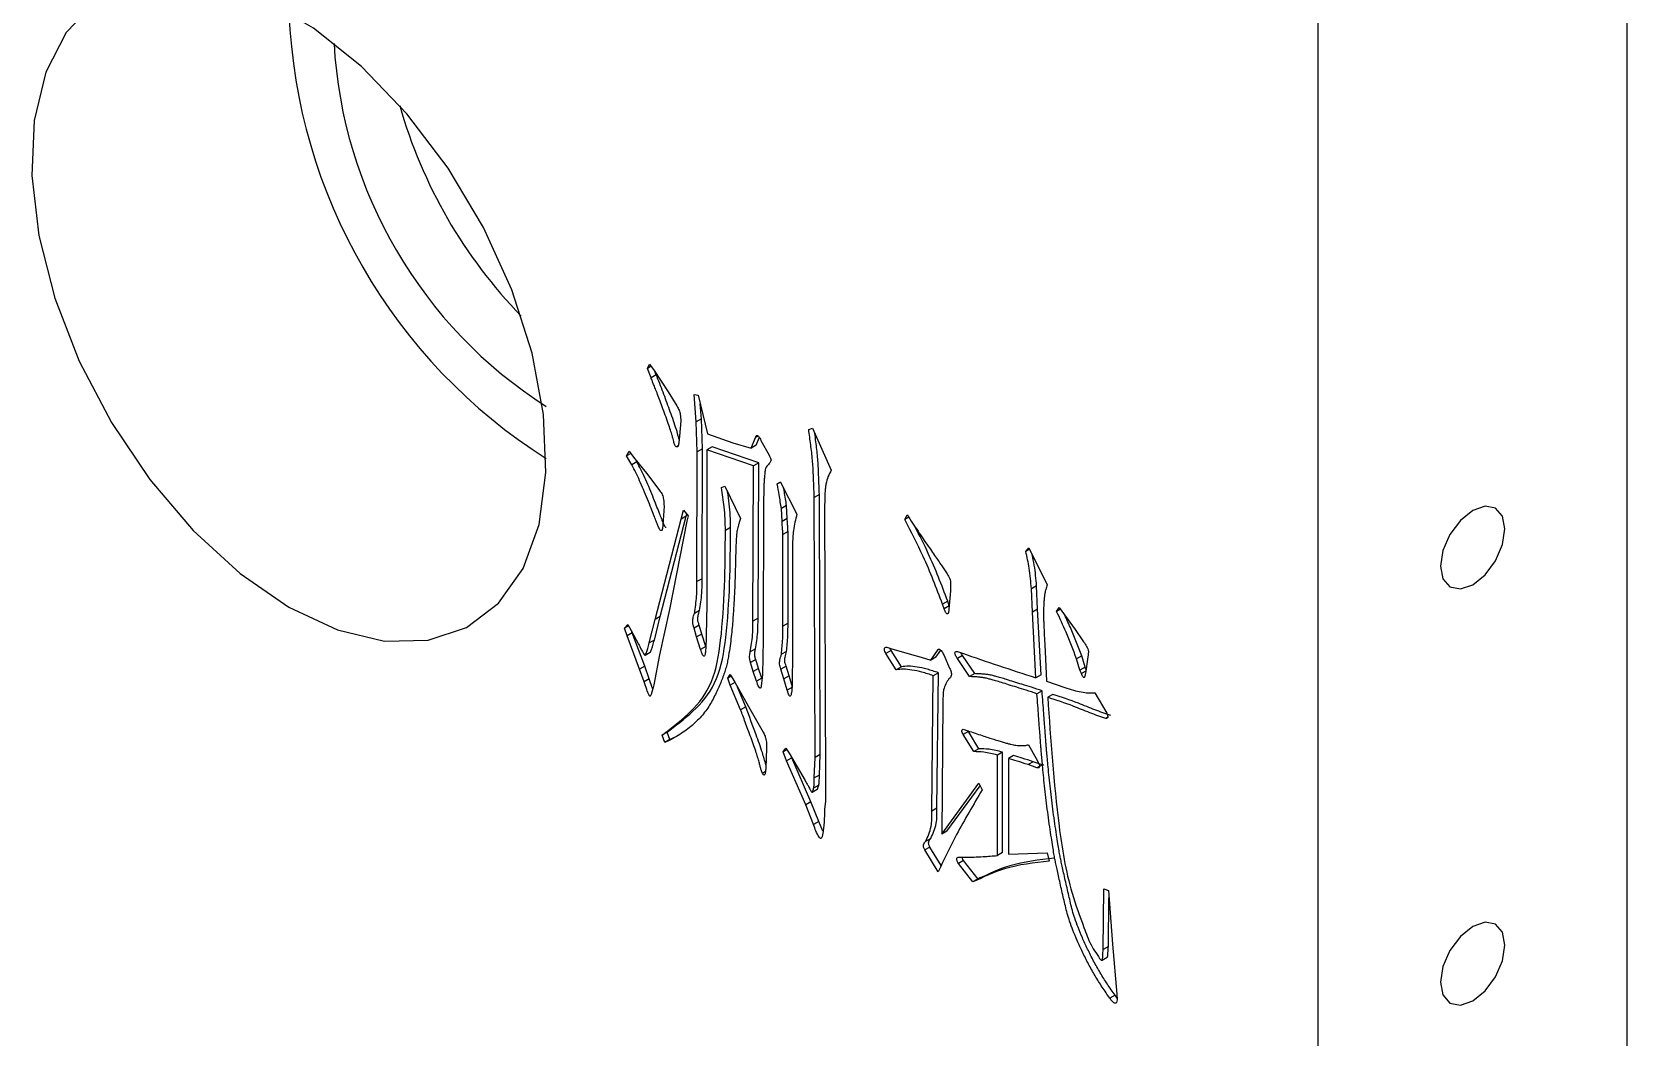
# Model space of a CAD drawing. Extents: x 2 to 292, y 3 to 207.
# Drawn here: x 281.831 to 286.214, y 123.978 to 126.74 of the extents above; entities that cross this region are included whole.
import ezdxf

# ---------------------------------------------------------------- set-up
doc = ezdxf.new("R2010")
doc.units = 0
doc.linetypes.add('SLD-实线', pattern=[0])
doc.layers.get('0').update_dxf_attribs({"linetype": 'CONTINUOUS'})

msp = doc.modelspace()

# ---------------------------------------------------------------- linework, layer by layer
at = {"color": 7, "linetype": 'SLD-实线'}
for p, q in [((286.21380644, 121.15883069), (286.21380644, 168.51819642)), ((285.3652783, 120.66898582), (285.3652783, 168.02835155)), ((283.5217056, 125.81561351), (283.52788433, 125.82735686)), ((283.53192364, 125.82151226), (283.5217056, 125.81561351)), ((283.5319515, 125.78986338), (283.5217056, 125.81561351)), ((283.52788433, 125.82735686), (283.54008795, 125.80969944)), ((283.54008795, 125.80969944), (283.57866074, 125.75106712)), ((283.54609364, 125.79802746), (283.54353322, 125.80446135)), ((283.54609364, 125.79802746), (283.5319515, 125.78986338)), ((283.57866074, 125.75106712), (283.60307009, 125.71226876)), ((283.64992896, 125.74402766), (283.66107891, 125.74228877)), ((283.65595596, 125.66886407), (283.64992896, 125.74402766)), ((283.66107891, 125.74228877), (283.68654193, 125.6358957)), ((283.6700981, 125.67702816), (283.66677272, 125.7184968)), ((283.61331388, 125.6712096), (283.61015076, 125.62953715)), ((283.6700981, 125.67702816), (283.65595596, 125.66886407)), ((283.65896946, 125.58604447), (283.65595596, 125.66886407)), ((283.6731116, 125.59420856), (283.6700981, 125.67702816)), ((283.68654193, 125.6358957), (283.75660474, 125.61076077)), ((283.8064771, 125.59606235), (283.81868072, 125.62538208)), ((283.82587075, 125.62953279), (283.81868072, 125.62538208)), ((283.82061925, 125.60422644), (283.82930571, 125.62509314)), ((283.9651347, 125.64784104), (283.9753806, 125.65132066)), ((283.9753806, 125.65132066), (284.02721279, 125.53562079)), ((283.46475256, 125.57497702), (283.47183324, 125.58846283)), ((283.47671713, 125.58188402), (283.46475256, 125.57497702)), ((283.47183324, 125.58846283), (283.48403686, 125.57202215)), ((283.6060156, 125.60244252), (283.60201431, 125.60013263)), ((283.65806541, 125.22953573), (283.65896946, 125.58604447)), ((283.6731116, 125.59420856), (283.65896946, 125.58604447)), ((283.67220755, 125.23769982), (283.6731116, 125.59420856)), ((283.69962829, 125.60012684), (283.68548615, 125.59196275)), ((283.68548615, 125.59196275), (283.68548615, 125.16568497)), ((283.81355988, 125.54743233), (283.68548615, 125.59196275)), ((283.82770203, 125.55559641), (283.69962829, 125.60012684)), ((283.75660474, 125.61076077), (283.8064771, 125.59606235)), ((283.82061925, 125.60422644), (283.8064771, 125.59606235)), ((283.83389995, 125.61781416), (283.85634947, 125.57666732)), ((283.47906563, 125.55018484), (283.46475256, 125.57497702)), ((283.49320778, 125.55834893), (283.47906563, 125.55018484)), ((283.48403686, 125.57202215), (283.52276138, 125.52269791)), ((283.49320778, 125.55834893), (283.48886033, 125.56587893)), ((283.81160005, 125.12106676), (283.81355988, 125.54743233)), ((283.82770203, 125.55559641), (283.81355988, 125.54743233)), ((283.8257422, 125.12923085), (283.82770203, 125.55559641)), ((283.52276138, 125.52269791), (283.55530507, 125.48042287)), ((283.87864937, 125.49802538), (283.88783949, 125.50333367)), ((283.88784107, 125.50333164), (283.87864937, 125.49802538)), ((283.88783949, 125.50333367), (283.93259101, 125.41521056)), ((283.72511472, 125.48800572), (283.73430484, 125.49209604)), ((283.73430484, 125.49209604), (283.77800059, 125.40353846)), ((283.84113235, 125.45043514), (283.84007657, 125.06930807)), ((283.99449607, 125.46870393), (283.98035393, 125.46053985)), ((283.98246338, 124.746306), (283.98035393, 125.46053985)), ((283.99660552, 124.75447008), (283.99449607, 125.46870393)), ((283.55724359, 125.13390349), (283.62836008, 125.40986085)), ((283.5675108, 125.43683794), (283.5644973, 125.38585865)), ((283.61421793, 125.40169677), (283.62145033, 125.4257086)), ((283.62836008, 125.40986085), (283.61421793, 125.40169677)), ((283.62145033, 125.4257086), (283.63365606, 125.41048467)), ((283.62836008, 125.40986085), (283.62994269, 125.4151161)), ((283.63365606, 125.41048467), (283.63049083, 125.3957825)), ((283.90409108, 125.43859572), (283.88994894, 125.43043163)), ((283.89190877, 125.39519744), (283.88994894, 125.43043163)), ((283.90605091, 125.40336153), (283.90409108, 125.43859572)), ((284.00883045, 125.44288274), (284.0109399, 124.674712)), ((284.22911306, 125.40027612), (284.23529179, 125.41306465)), ((284.23976995, 125.40642822), (284.22911306, 125.40027612)), ((283.54310145, 125.1257394), (283.61421793, 125.40169677)), ((283.56150609, 125.37125536), (283.55937435, 125.37002473)), ((283.63049083, 125.3957825), (283.58272792, 125.15332176)), ((283.75040681, 125.37820541), (283.73626467, 125.37004133)), ((283.90605091, 125.40336153), (283.89190877, 125.39519744)), ((283.90816036, 125.36699822), (283.89401822, 125.35883413)), ((283.90816036, 125.11558067), (283.90816036, 125.36699822)), ((283.89401822, 125.10741658), (283.89401822, 125.35883413)), ((283.92038529, 125.3307372), (283.92038529, 125.0382583)), ((284.56179921, 125.3127884), (284.56993566, 125.32218484)), ((284.57176667, 125.3185425), (284.56179921, 125.3127884)), ((284.56993566, 125.32218484), (284.62071207, 125.22118796)), ((283.67220755, 125.23769982), (283.65806541, 125.22953573)), ((284.33292707, 125.26987925), (284.34513279, 125.25100145)), ((284.35432292, 125.20463355), (284.35025574, 125.15408854)), ((284.59115847, 125.21821356), (284.57701633, 125.21004947)), ((284.58002983, 125.14601999), (284.57701633, 125.21004947)), ((284.59417197, 125.15418408), (284.59115847, 125.21821356)), ((283.58272792, 125.15332176), (283.55530507, 125.02821879)), ((283.66497515, 125.15035541), (283.65083301, 125.14219133)), ((283.68548615, 125.16568497), (283.6833767, 125.08234291)), ((284.34706921, 125.17591013), (284.33292707, 125.16774605)), ((284.33699635, 125.15478327), (284.33292707, 125.16774605)), ((284.35096029, 125.16284449), (284.33699635, 125.15478327)), ((284.35100151, 125.16337929), (284.34706921, 125.17591013)), ((284.59417197, 125.15418408), (284.58002983, 125.14601999)), ((284.58922205, 124.96567921), (284.58002983, 125.14601999)), ((284.6033642, 124.9738433), (284.59417197, 125.15418408)), ((284.64617509, 125.14767975), (284.65325787, 125.15890241)), ((284.65689899, 125.15387053), (284.64617509, 125.14767975)), ((284.65325787, 125.15890241), (284.69695361, 125.09853063)), ((283.45872557, 125.10154633), (283.46776606, 125.11163883)), ((283.46987624, 125.10798348), (283.45872557, 125.10154633)), ((283.46580624, 125.08110332), (283.45872557, 125.10154633)), ((283.46776606, 125.11163883), (283.47695618, 125.09571986)), ((283.52682855, 125.06101336), (283.54310145, 125.1257394)), ((283.54097069, 125.06917744), (283.55724359, 125.13390349)), ((283.55724359, 125.13390349), (283.54310145, 125.1257394)), ((283.6640711, 125.10981596), (283.64992896, 125.10165188)), ((283.65700963, 125.07755499), (283.64992896, 125.10165188)), ((283.67115177, 125.08571908), (283.6640711, 125.10981596)), ((283.8257422, 125.12923085), (283.81160005, 125.12106676)), ((283.90816036, 125.11558067), (283.89401822, 125.10741658)), ((284.69695361, 125.09853063), (284.71834735, 125.06738894)), ((283.47994838, 125.08926741), (283.46580624, 125.08110332)), ((283.50030975, 124.98950059), (283.46580624, 125.08110332)), ((283.47695618, 125.09571986), (283.49729625, 125.05822668)), ((283.47994838, 125.08926741), (283.47905065, 125.09185898)), ((283.5144519, 124.99766468), (283.47994838, 125.08926741)), ((283.54097069, 125.06917744), (283.52682855, 125.06101336)), ((283.67115177, 125.08571908), (283.65700963, 125.07755499)), ((283.66815958, 125.04293125), (283.65700963, 125.07755499)), ((283.68230172, 125.05109534), (283.67115177, 125.08571908)), ((283.84007657, 125.06930807), (283.83796712, 124.97430841)), ((283.51563856, 125.02730981), (283.52978071, 125.0354739)), ((283.55530507, 125.02821879), (283.53903428, 124.94591814)), ((283.68230172, 125.05109534), (283.66815958, 125.04293125)), ((283.81866153, 125.04510474), (283.80451938, 125.03694065)), ((283.81956558, 125.01535308), (283.80542343, 125.00718899)), ((283.82679798, 124.9911686), (283.81956558, 125.01535308)), ((283.90409108, 125.03806782), (283.88994894, 125.02990374)), ((283.92038529, 125.0382583), (283.91933161, 124.94491108)), ((284.19142512, 125.0402691), (284.17728297, 125.03210501)), ((284.20575949, 124.98747886), (284.17728297, 125.03210501)), ((284.17939242, 125.0496786), (284.19355587, 125.04498209)), ((284.21990163, 124.99564294), (284.19142512, 125.0402691)), ((284.19355587, 125.04498209), (284.24749541, 125.02915371)), ((284.24749541, 125.02915371), (284.27386458, 125.02210882)), ((284.27386458, 125.02210882), (284.30038127, 125.01376082)), ((284.30038127, 125.01376082), (284.318614, 125.04081797)), ((284.31452342, 125.0219249), (284.30038127, 125.01376082)), ((284.31452342, 125.0219249), (284.32778703, 125.04160693)), ((284.32359171, 125.04369154), (284.318614, 125.04081797)), ((284.33594057, 125.02855364), (284.35221347, 124.99219044)), ((284.37360931, 125.03725565), (284.38777276, 125.03273314)), ((284.38775146, 125.02662961), (284.37360931, 125.01846552)), ((284.40720878, 124.96862003), (284.37360931, 125.01846552)), ((284.42135093, 124.97678412), (284.38775146, 125.02662961)), ((284.61468507, 125.03797546), (284.61875435, 124.95576433)), ((284.71516293, 125.02552876), (284.70102078, 125.01736468)), ((284.7102109, 124.98630823), (284.70102078, 125.01736468)), ((284.72435305, 124.99447232), (284.71516293, 125.02552876)), ((284.73160675, 125.02319695), (284.72543013, 124.97752236)), ((283.5144519, 124.99766468), (283.50030975, 124.98950059)), ((283.51251548, 124.95426736), (283.50030975, 124.98950059)), ((283.52665763, 124.96243145), (283.5144519, 124.99766468)), ((283.74244129, 124.96472979), (283.74952196, 124.97473571)), ((283.75208512, 124.97029705), (283.74244129, 124.96472979)), ((283.74952196, 124.97473571), (283.76172769, 124.95359599)), ((283.81265583, 124.98300452), (283.80542343, 125.00718899)), ((283.82679798, 124.9911686), (283.81265583, 124.98300452)), ((283.82169422, 124.95655951), (283.81265583, 124.98300452)), ((283.83583637, 124.96472359), (283.82679798, 124.9911686)), ((283.90303741, 124.99761353), (283.88889527, 124.98944945)), ((283.89703172, 124.96248237), (283.88889527, 124.98944945)), ((283.91117386, 124.97064646), (283.89703172, 124.96248237)), ((283.91117386, 124.97064646), (283.90303741, 124.99761353)), ((283.92036398, 124.93941602), (283.91117386, 124.97064646)), ((284.21990163, 124.99564294), (284.20575949, 124.98747886)), ((284.30339477, 124.59861771), (284.30746405, 124.97104658)), ((284.32160619, 124.97921067), (284.30746405, 124.97104658)), ((284.31753692, 124.6067818), (284.32160619, 124.97921067)), ((284.42135093, 124.97678412), (284.40720878, 124.96862003)), ((284.6033642, 124.9738433), (284.58922205, 124.96567921)), ((284.72435305, 124.99447232), (284.7102109, 124.98630823)), ((284.71428018, 124.97682656), (284.7102109, 124.98630823)), ((284.72627201, 124.98374929), (284.71428018, 124.97682656)), ((284.72691558, 124.98850323), (284.72435305, 124.99447232)), ((283.52665763, 124.96243145), (283.51251548, 124.95426736)), ((283.74952196, 124.94550473), (283.74244129, 124.96472979)), ((283.76216802, 124.95280515), (283.74952196, 124.94550473)), ((283.77800059, 124.8773894), (283.74952196, 124.94550473)), ((283.76172769, 124.95359599), (283.79939643, 124.88608988)), ((283.79214273, 124.88555348), (283.7695752, 124.93953206)), ((283.83583637, 124.96472359), (283.82169422, 124.95655951)), ((283.90622184, 124.93125193), (283.89703172, 124.96248237)), ((283.92036398, 124.93941602), (283.90622184, 124.93125193)), ((284.6063777, 124.92982312), (284.59223555, 124.92165904)), ((284.61875435, 124.95576433), (284.66847499, 124.93871759)), ((284.75089315, 124.92402345), (284.78449262, 124.86826216)), ((283.79214273, 124.88555348), (283.77800059, 124.8773894)), ((283.79939643, 124.88608988), (283.84007657, 124.8156286)), ((284.33398285, 124.89936358), (284.33081762, 124.5358097)), ((284.63590999, 124.91990824), (284.62176785, 124.91174415)), ((284.78619604, 124.85619664), (284.78147912, 124.85347361)), ((283.57652999, 124.8161985), (283.56238785, 124.80803442)), ((283.56238785, 124.80803442), (283.56946852, 124.8133425)), ((283.56946852, 124.7874162), (283.56238785, 124.80803442)), ((283.58361066, 124.82150659), (283.56946852, 124.8133425)), ((283.58361066, 124.79558028), (283.56946852, 124.7874162)), ((283.58167424, 124.79342074), (283.56946852, 124.7874162)), ((283.57652999, 124.8161985), (283.58361066, 124.82150659)), ((283.58361066, 124.79558028), (283.57652999, 124.8161985)), ((283.59581639, 124.80158482), (283.58167424, 124.79342074)), ((283.59581639, 124.80158482), (283.58361066, 124.79558028)), ((284.40402436, 124.81766688), (284.38988221, 124.8095028)), ((284.41835873, 124.76244073), (284.38988221, 124.8095028)), ((284.39183993, 124.82368409), (284.40720878, 124.81829172)), ((284.40402436, 124.81766688), (284.40285057, 124.81982041)), ((284.43250087, 124.77060481), (284.40402436, 124.81766688)), ((283.8492688, 124.77152262), (283.84715935, 124.71758552)), ((283.89492227, 124.76169563), (283.90215467, 124.77161518)), ((283.90494363, 124.76748085), (283.89492227, 124.76169563)), ((283.90411239, 124.73759895), (283.89492227, 124.76169563)), ((283.90215467, 124.77161518), (283.91119516, 124.75821728)), ((283.91119516, 124.75821728), (283.95504053, 124.68349162)), ((283.99660552, 124.75447008), (283.98246338, 124.746306)), ((283.99449607, 124.69826985), (283.99660552, 124.75447008)), ((284.43250087, 124.77060481), (284.41835873, 124.76244073)), ((284.49759247, 124.76121525), (284.48345032, 124.75305116)), ((284.48345032, 124.47710169), (284.48345032, 124.75305116)), ((284.49759247, 124.48526578), (284.49759247, 124.76121525)), ((284.52802671, 124.75199764), (284.51388456, 124.74383356)), ((284.56887988, 124.7813338), (284.594345, 124.7349662)), ((283.84601549, 124.70752779), (283.83796712, 124.70288157)), ((283.91825453, 124.74576304), (283.90411239, 124.73759895)), ((283.95699825, 124.61659419), (283.90411239, 124.73759895)), ((283.91825453, 124.74576304), (283.91779513, 124.74696757)), ((283.9711404, 124.62475828), (283.91825453, 124.74576304)), ((283.98035393, 124.69010577), (283.98246338, 124.746306)), ((284.51388456, 124.74383356), (284.51388456, 124.48075842)), ((284.58196835, 124.7349513), (284.56782621, 124.72678722)), ((284.59223555, 124.7184378), (284.56782621, 124.72678722)), ((284.6063777, 124.72660189), (284.58196835, 124.7349513)), ((284.6063777, 124.72660189), (284.59223555, 124.7184378)), ((283.99253624, 124.66999748), (283.9783941, 124.6618334)), ((283.99449607, 124.69826985), (283.98035393, 124.69010577)), ((284.0109399, 124.674712), (284.0109399, 124.6265169)), ((284.33081762, 124.5358097), (284.43252218, 124.67562031)), ((284.34495976, 124.54397379), (284.43588527, 124.66896714)), ((284.43252218, 124.67562031), (284.4417123, 124.65744063)), ((283.9711404, 124.62475828), (283.95699825, 124.61659419)), ((283.9783941, 124.56196333), (283.95699825, 124.61659419)), ((283.99253624, 124.57012741), (283.9711404, 124.62475828)), ((283.97450395, 124.65105028), (283.98864609, 124.65921436)), ((284.0109399, 124.6265169), (284.00883045, 124.60320031)), ((284.31753692, 124.6067818), (284.30339477, 124.59861771)), ((283.99253624, 124.57012741), (283.9783941, 124.56196333)), ((284.00429522, 124.54378365), (283.99253624, 124.57012741)), ((284.34495976, 124.54397379), (284.33081762, 124.5358097)), ((284.29825262, 124.50047093), (284.28411048, 124.49230684)), ((284.32072345, 124.43254398), (284.28411048, 124.49230684)), ((284.30021035, 124.5240479), (284.2860682, 124.51588381)), ((284.32929167, 124.44980511), (284.29825262, 124.50047093)), ((284.49759247, 124.48526578), (284.48345032, 124.47710169)), ((284.51388456, 124.48075842), (284.62071207, 124.48485669)), ((284.62071207, 124.48485669), (284.62583502, 124.46189119)), ((284.39076496, 124.4635929), (284.37662281, 124.45542882)), ((284.41624928, 124.40436593), (284.37662281, 124.45542882)), ((284.37767648, 124.47239515), (284.39394938, 124.47239667)), ((284.43038089, 124.4125434), (284.39076496, 124.4635929)), ((284.43743387, 124.41661599), (284.41975619, 124.40641089)), ((284.77424672, 124.21875289), (284.77635617, 124.38561081)), ((284.77635617, 124.38561081), (284.7885619, 124.38082651)), ((284.78838886, 124.22691697), (284.79008106, 124.3607367)), ((284.7885619, 124.38082651), (284.79971184, 124.23345594)), ((284.78838886, 124.22691697), (284.77424672, 124.21875289)), ((284.79971184, 124.23345594), (284.81191546, 124.09609315)), ((284.77118475, 124.18964938), (284.78532689, 124.19781347)), ((284.80677121, 124.09311982), (284.79262907, 124.08495573)), ((284.81261698, 124.0854987), (284.80677121, 124.09311982)), ((284.81191546, 124.09609315), (284.81297124, 124.0801722))]:
    msp.add_line(p, q, dxfattribs=at)
at = {"color": 7, "linetype": 'SLD-实线', "flags": 128}
for points in [[(282.53685176, 125.15969425), (282.67067222, 125.09719798), (282.79965633, 125.06647156), (282.91914264, 125.06862424), (283.02481112, 125.10358259), (283.11284324, 125.17008086), (283.18005903, 125.26571568), (283.22402662, 125.38703006), (283.24315708, 125.52964116), (283.23676129, 125.68839114), (283.20506897, 125.85754554), (283.1492244, 126.03099032), (283.07124851, 126.20245461), (282.97395673, 126.36574424), (282.8608662, 126.51495592), (282.73606727, 126.64469499), (282.60406756, 126.75027501), (282.46963808, 126.8278795), (282.33763625, 126.87470432), (282.21283733, 126.88905502), (282.09974785, 126.87041428), (282.00245607, 126.81945536), (281.92448018, 126.73802011), (281.86863561, 126.6290521), (281.83694223, 126.49648949), (281.83054645, 126.34512392), (281.84967795, 126.18042466), (281.89364555, 126.00834638), (281.96086029, 125.83510646), (282.04889241, 125.66696847), (282.15456088, 125.51000789), (282.2740472, 125.36989926), (282.4030313, 125.25170379), (282.53685176, 125.15969425)], [(285.78954237, 125.42529535), (285.75571761, 125.39799984), (285.72704237, 125.35932076), (285.70788218, 125.31514623), (285.70115402, 125.27220234), (285.70788218, 125.23702661), (285.72704237, 125.21497517), (285.75571761, 125.20940261), (285.78954237, 125.22116034), (285.82336713, 125.24845584), (285.85204237, 125.28713614), (285.87120256, 125.33130946), (285.87793072, 125.37425335), (285.87120256, 125.40942907), (285.85204237, 125.43148173), (285.82336713, 125.43705307), (285.78954237, 125.42529535)], [(285.78954237, 124.28213833), (285.75571761, 124.25484282), (285.72704237, 124.21616253), (285.70788218, 124.17198921), (285.70115402, 124.12904532), (285.70788218, 124.09386959), (285.72704237, 124.07181815), (285.75571761, 124.06624681), (285.78954237, 124.07800332), (285.82336713, 124.10530004), (285.85204237, 124.14397912), (285.87120256, 124.18815244), (285.87793072, 124.23109633), (285.87120256, 124.26627205), (285.85204237, 124.28832349), (285.82336713, 124.29389605), (285.78954237, 124.28213833)]]:
    msp.add_lwpolyline(points, dxfattribs=at)
at = {"color": 7, "linetype": 'SLD-实线'}
for centre, radius, start, end in [((284.05956141, 126.85527587), 1.52399113, 182.35044757, 237.64417981), ((283.92632849, 126.77903885), 1.267588, 183.1827409, 237.43054808), ((284.15947507, 126.9129567), 1.37069727, 195.89290941, 224.10187302)]:
    msp.add_arc(centre, radius, start, end, dxfattribs=at)
for points, knots in [([(283.60201442, 125.60013232), (283.6013637, 125.60030867), (283.5999594, 125.60068924), (283.5979482, 125.60287895), (283.59661336, 125.60591965), (283.59533825, 125.60976958), (283.59385029, 125.61517691), (283.59217582, 125.6224965), (283.58954729, 125.63279879), (283.58483756, 125.64699265), (283.57870792, 125.66546235), (283.57089816, 125.68695312), (283.56292791, 125.70910806), (283.55539339, 125.72955727), (283.54865764, 125.74704222), (283.5429452, 125.76159918), (283.53815246, 125.77300249), (283.53514901, 125.78142738), (283.53282077, 125.78667645), (283.53214141, 125.78916735), (283.53195164, 125.78986317)], [0, 0, 0, 0, 0.0132842984, 0.0286679546, 0.0401835726, 0.060509159, 0.0886441275, 0.1247361335, 0.1761661698, 0.2503090861, 0.3456231348, 0.4639770066, 0.5850574985, 0.690812298, 0.7826377919, 0.8578122757, 0.9180907887, 0.9610597504, 0.9891221124, 1, 1, 1, 1]), ([(283.609021, 125.61991592), (283.60819591, 125.62319039), (283.60536868, 125.63441058), (283.59725393, 125.66174965), (283.58261561, 125.70188676), (283.56502516, 125.7500026), (283.55240318, 125.78202164), (283.54609364, 125.79802746)], [0, 0, 0, 0, 0.0555743157, 0.1904296872, 0.4603195847, 0.7302221354, 1, 1, 1, 1]), ([(283.60307009, 125.71226876), (283.60516887, 125.70838406), (283.60934595, 125.70065256), (283.61304296, 125.68618978), (283.6132109, 125.67690376), (283.61331388, 125.6712096)], [0, 0, 0, 0, 0.2808930008, 0.5590450631, 1, 1, 1, 1]), ([(283.61015075, 125.6295376), (283.6096246, 125.62538967), (283.60870843, 125.61816691), (283.60781792, 125.60863835), (283.60636183, 125.60333801), (283.60541913, 125.59986913), (283.6035436, 125.59977923), (283.6024676, 125.60002768), (283.60201442, 125.60013232)], [0, 0, 0, 0, 0.3657354394, 0.6368514224, 0.8116393259, 0.89390039, 0.9553145992, 1, 1, 1, 1]), ([(283.81868072, 125.62538208), (283.81922148, 125.62708718), (283.82004586, 125.62968663), (283.8221302, 125.63141655), (283.82380183, 125.63144305), (283.82687629, 125.62937587), (283.83019943, 125.62414947), (283.83279737, 125.61970179), (283.83389995, 125.61781416)], [0, 0, 0, 0, 0.247915416, 0.37794983733, 0.43766423646, 0.49630379413, 0.78622750898, 1, 1, 1, 1]), ([(283.98035393, 125.46053985), (283.97955734, 125.48132807), (283.97824529, 125.5155679), (283.97602789, 125.56351103), (283.97067362, 125.60566207), (283.96698115, 125.63378026), (283.9651347, 125.64784104)], [0, 0, 0, 0, 0.3400031532, 0.5600117816, 0.7799796024, 1, 1, 1, 1]), ([(283.99449607, 125.46870393), (283.99369986, 125.48949211), (283.99238843, 125.52373185), (283.99016763, 125.57167544), (283.98562253, 125.6075325), (283.98276223, 125.62935297), (283.98174454, 125.63711667)], [0, 0, 0, 0, 0.3771651932, 0.6212205675, 0.865230674, 1, 1, 1, 1]), ([(283.55937406, 125.37002492), (283.55865884, 125.37020507), (283.55712813, 125.3705906), (283.55443745, 125.37432502), (283.55208982, 125.38055451), (283.54877695, 125.38866437), (283.54474444, 125.39955522), (283.53902217, 125.41357339), (283.53141181, 125.43301389), (283.52195401, 125.4565928), (283.51172505, 125.48194055), (283.50082296, 125.50644653), (283.49021788, 125.52909237), (283.48268817, 125.54333365), (283.47906554, 125.5501853)], [0, 0, 0, 0, 0.0149352305, 0.0319640133, 0.0630242662, 0.1169981312, 0.1642864769, 0.2405366431, 0.3461288286, 0.4816038012, 0.6257887364, 0.760243144, 0.8846501181, 1, 1, 1, 1]), ([(283.5735162, 125.37818901), (283.57280097, 125.37836915), (283.57127027, 125.37875468), (283.56857958, 125.3824891), (283.56623196, 125.38871859), (283.56291909, 125.39682845), (283.55888657, 125.4077193), (283.5531643, 125.42173747), (283.54555394, 125.44117797), (283.53609615, 125.46475688), (283.52586719, 125.49010464), (283.51496509, 125.51461062), (283.50436001, 125.53725645), (283.4968303, 125.55149773), (283.49320767, 125.55834938)], [0, 0, 0, 0, 0.0149352305, 0.0319640133, 0.0630242662, 0.1169981312, 0.1642864769, 0.2405366431, 0.3461288286, 0.4816038012, 0.6257887364, 0.760243144, 0.8846501181, 1, 1, 1, 1]), ([(283.85228171, 125.54961135), (283.85075417, 125.54777944), (283.84778355, 125.54421688), (283.84573983, 125.53761457), (283.84480429, 125.53109362), (283.84407056, 125.52460826), (283.84332084, 125.51639809), (283.84255869, 125.50651734), (283.84198674, 125.49489487), (283.84153273, 125.48158398), (283.8412441, 125.46661124), (283.84117039, 125.45598099), (283.84113193, 125.45043531)], [0, 0, 0, 0, 0.0898522716, 0.1747370895, 0.2239140046, 0.2890944161, 0.3687352527, 0.4660871501, 0.5778424262, 0.7024402657, 0.844766586, 1, 1, 1, 1]), ([(283.85634987, 125.57666737), (283.85778272, 125.5741793), (283.86021285, 125.56995953), (283.86186746, 125.56404394), (283.8607761, 125.56069122), (283.85898005, 125.55765237), (283.85610842, 125.55377488), (283.85366262, 125.55111381), (283.85228171, 125.54961135)], [0, 0, 0, 0, 0.20634053, 0.3499545357, 0.4340639588, 0.5640859702, 0.7538811108, 1, 1, 1, 1]), ([(283.88994894, 125.43043163), (283.88801865, 125.44299008), (283.88457164, 125.46541629), (283.88045898, 125.48806133), (283.87864937, 125.49802538)], [0, 0, 0, 0, 0.5599894432, 1, 1, 1, 1]), ([(284.02721266, 125.53562147), (284.02393082, 125.52985127), (284.01757177, 125.51867067), (284.01270291, 125.50144696), (284.01087302, 125.48603719), (284.00954279, 125.47330207), (284.0090818, 125.45863207), (284.00891675, 125.44828414), (284.0088306, 125.44288242)], [0, 0, 0, 0, 0.2399772102, 0.464990968, 0.5802448105, 0.7064253995, 0.8467513901, 1, 1, 1, 1]), ([(283.55530507, 125.48042287), (283.55803636, 125.47648739), (283.56347322, 125.46865349), (283.56707267, 125.45289781), (283.56734422, 125.44294405), (283.5675108, 125.43683794)], [0, 0, 0, 0, 0.2806933784, 0.5587423698, 1, 1, 1, 1]), ([(283.73626467, 125.37004133), (283.73563012, 125.39142754), (283.73449686, 125.42962227), (283.72798182, 125.47016424), (283.72511472, 125.48800572)], [0, 0, 0, 0, 0.5599256221, 1, 1, 1, 1]), ([(283.75040681, 125.37820541), (283.74988327, 125.39954323), (283.74910203, 125.43138374), (283.74382226, 125.46518615), (283.7420807, 125.47633598)], [0, 0, 0, 0, 0.6701467221, 1, 1, 1, 1]), ([(283.90409108, 125.43859572), (283.90218869, 125.45114499), (283.89976213, 125.46715206), (283.89685976, 125.48331553), (283.8962328, 125.48680711)], [0, 0, 0, 0, 0.7839832386, 1, 1, 1, 1]), ([(283.93259101, 125.41521056), (283.92889566, 125.40052282), (283.92228779, 125.37425886), (283.92096731, 125.34405152), (283.92038529, 125.3307372)], [0, 0, 0, 0, 0.5592355183, 1, 1, 1, 1]), ([(284.2352916, 125.41306418), (284.24537307, 125.39800332), (284.26454212, 125.36936636), (284.28796543, 125.33479331), (284.30512064, 125.31033553), (284.31576288, 125.29461477), (284.32503833, 125.28159791), (284.33047931, 125.27351533), (284.33292748, 125.26987856)], [0, 0, 0, 0, 0.313338588, 0.5957871052, 0.7224505404, 0.8315105112, 0.9241878401, 1, 1, 1, 1]), ([(283.56449693, 125.38585861), (283.5642884, 125.38323073), (283.56392671, 125.37867287), (283.56297719, 125.37341139), (283.56174007, 125.36990202), (283.56002955, 125.36999087), (283.55937406, 125.37002492)], [0, 0, 0, 0, 0.3997685222, 0.6933715526, 0.8824978901, 1, 1, 1, 1]), ([(283.56946852, 124.8133425), (283.59411758, 124.83227829), (283.64341088, 124.87014614), (283.70457619, 124.94811222), (283.73403933, 125.12131998), (283.73534647, 125.26741629), (283.73626467, 125.37004133)], [0, 0, 0, 0, 0.1866508838, 0.373265168, 0.5597515123, 1, 1, 1, 1]), ([(283.77800009, 125.40353875), (283.77680977, 125.39981268), (283.77478817, 125.39348442), (283.77192648, 125.38523185), (283.76985377, 125.37791229), (283.76809511, 125.36965832), (283.76681703, 125.35834723), (283.76578424, 125.34635052), (283.76532809, 125.33307778), (283.76460258, 125.31918229), (283.7643254, 125.30135107), (283.76359472, 125.28101813), (283.76332109, 125.25947592), (283.76263537, 125.23905518), (283.76209621, 125.22027987), (283.76130508, 125.2028739), (283.76034648, 125.18556761), (283.75928469, 125.1672161), (283.7581212, 125.14717477), (283.7565728, 125.12568492), (283.75487385, 125.10256537), (283.75224287, 125.07827448), (283.74891368, 125.05258638), (283.74562438, 125.03029083), (283.74235837, 125.01166299), (283.738827, 124.99730318), (283.73463313, 124.98232633), (283.72931525, 124.96728078), (283.7232111, 124.95175301), (283.71653382, 124.93555189), (283.7085612, 124.91938495), (283.70016671, 124.90246025), (283.69032907, 124.8860624), (283.67926668, 124.8701531), (283.66644303, 124.85546348), (283.65247746, 124.84119844), (283.63691058, 124.82791157), (283.6198443, 124.81555478), (283.60147485, 124.80378297), (283.58835981, 124.79691927), (283.58167438, 124.7934205)], [0, 0, 0, 0, 0.01770173592, 0.03006409402, 0.03997958588, 0.05156748414, 0.06636215566, 0.08643052619, 0.09999537722, 0.11822973875, 0.14133838825, 0.16889387838, 0.19777536706, 0.2244429098, 0.24866877764, 0.27090714005, 0.29293599629, 0.31719543982, 0.34368573212, 0.37242338609, 0.40318970007, 0.43627755549, 0.4719288814, 0.50994084448, 0.53006567313, 0.55177534361, 0.57462638748, 0.59920903518, 0.62499727303, 0.65242536107, 0.68147290765, 0.71198644719, 0.74367376634, 0.77651244634, 0.81033171121, 0.84547294964, 0.88196398537, 0.91988694635, 0.95916144633, 0.99999844002, 0.99999844002, 0.99999844002, 0.99999844002]), ([(283.58361066, 124.82150659), (283.60825973, 124.84044237), (283.65755303, 124.87831023), (283.71871833, 124.95627631), (283.74818148, 125.12948406), (283.74948862, 125.27558038), (283.75040681, 125.37820541)], [0, 0, 0, 0, 0.1866508838, 0.373265168, 0.5597515123, 1, 1, 1, 1]), ([(283.89401803, 125.35883389), (283.89396617, 125.35990766), (283.89380197, 125.3633074), (283.89356172, 125.37035987), (283.89267168, 125.38152646), (283.89218635, 125.39022185), (283.89190862, 125.39519786)], [0, 0, 0, 0, 0.0890273309, 0.2818759772, 0.5890475616, 1, 1, 1, 1]), ([(283.90816017, 125.36699797), (283.90810831, 125.36807174), (283.90794411, 125.37147149), (283.90770386, 125.37852395), (283.90681382, 125.38969054), (283.90632849, 125.39838593), (283.90605075, 125.40336194)], [0, 0, 0, 0, 0.0890273309, 0.2818759772, 0.5890475616, 1, 1, 1, 1]), ([(284.33292707, 125.16774605), (284.31609214, 125.21171721), (284.28600522, 125.29030125), (284.24650931, 125.36664847), (284.22911306, 125.40027612)], [0, 0, 0, 0, 0.5595431366, 1, 1, 1, 1]), ([(284.34706921, 125.17591013), (284.33036597, 125.21991258), (284.3040489, 125.28924133), (284.26943836, 125.35659862), (284.25679488, 125.38120474)], [0, 0, 0, 0, 0.634692572, 1, 1, 1, 1]), ([(284.57701633, 125.21004947), (284.57538019, 125.22880203), (284.57245857, 125.26228828), (284.56505619, 125.297358), (284.56179921, 125.3127884)], [0, 0, 0, 0, 0.5600078261, 1, 1, 1, 1]), ([(284.59115847, 125.21821356), (284.58961597, 125.23693303), (284.58732072, 125.26478753), (284.58129227, 125.29396136), (284.57931521, 125.30352908)], [0, 0, 0, 0, 0.6720445997, 1, 1, 1, 1]), ([(283.66497515, 125.15035541), (283.66748692, 125.16582661), (283.67198493, 125.19353209), (283.67213936, 125.22417043), (283.67220755, 125.23769982)], [0, 0, 0, 0, 0.5584165104, 1, 1, 1, 1]), ([(284.34513279, 125.25100145), (284.34807798, 125.24654619), (284.35390866, 125.23772595), (284.35546827, 125.2210938), (284.35475965, 125.21090997), (284.35432292, 125.20463355)], [0, 0, 0, 0, 0.2814140885, 0.5571262165, 1, 1, 1, 1]), ([(283.65083301, 125.14219133), (283.65334477, 125.15766252), (283.65784278, 125.185368), (283.65799721, 125.21600634), (283.65806541, 125.22953573)], [0, 0, 0, 0, 0.5584165104, 1, 1, 1, 1]), ([(284.62071226, 125.22118803), (284.61924653, 125.21689464), (284.61671393, 125.20947619), (284.61394879, 125.19852034), (284.61262956, 125.18753796), (284.61132529, 125.17566041), (284.61087412, 125.16178847), (284.60996421, 125.15084778), (284.61000512, 125.14170591), (284.61017648, 125.13418366), (284.61048445, 125.12426219), (284.61090307, 125.11183555), (284.61176736, 125.09685042), (284.61239795, 125.07953677), (284.61354223, 125.05957226), (284.61428953, 125.04545322), (284.61468535, 125.0379747)], [0, 0, 0, 0, 0.0862723766, 0.1490683829, 0.2060839476, 0.2749083196, 0.3517951684, 0.431451186, 0.4582666535, 0.4971138542, 0.5498525525, 0.6137151478, 0.6915250146, 0.7813372095, 0.8841796145, 1, 1, 1, 1]), ([(283.64992833, 125.10165196), (283.64905263, 125.10456185), (283.64728639, 125.11043092), (283.64613613, 125.11788903), (283.64642665, 125.12394327), (283.64719665, 125.12944779), (283.64876408, 125.13560912), (283.65010933, 125.13989073), (283.65083236, 125.142192)], [0, 0, 0, 0, 0.1847459183, 0.372620656, 0.4836814048, 0.6249430032, 0.7984156987, 1, 1, 1, 1]), ([(283.66407046, 125.10981604), (283.66319476, 125.11272593), (283.66142853, 125.118595), (283.66027827, 125.12605311), (283.66056879, 125.13210735), (283.66133879, 125.13761187), (283.66290621, 125.1437732), (283.66425146, 125.14805481), (283.6649745, 125.15035608)], [0, 0, 0, 0, 0.1847459183, 0.372620656, 0.4836814048, 0.6249430032, 0.7984156987, 1, 1, 1, 1]), ([(284.35025574, 125.15408854), (284.3500217, 125.15130811), (284.34966991, 125.14712898), (284.34842132, 125.14289728), (284.34705768, 125.14112627), (284.34549175, 125.14104632), (284.34398803, 125.14181623), (284.34232991, 125.14342853), (284.33953984, 125.14774432), (284.33805953, 125.15184098), (284.33699635, 125.15478327)], [0, 0, 0, 0, 0.27949684861, 0.42009835242, 0.49032232831, 0.56070378871, 0.606939631, 0.65306888985, 0.75082702342, 1, 1, 1, 1]), ([(284.70102078, 125.01736468), (284.69174984, 125.04185122), (284.67519107, 125.08558649), (284.65504275, 125.12870325), (284.64617509, 125.14767975)], [0, 0, 0, 0, 0.5598809827, 1, 1, 1, 1]), ([(283.80451938, 125.03694065), (283.80705185, 125.05181841), (283.81157607, 125.07839733), (283.81159272, 125.1080239), (283.81160005, 125.12106676)], [0, 0, 0, 0, 0.5597579501, 1, 1, 1, 1]), ([(283.81866153, 125.04510474), (283.821194, 125.0599825), (283.82571821, 125.08656142), (283.82573487, 125.11618799), (283.8257422, 125.12923085)], [0, 0, 0, 0, 0.5597579501, 1, 1, 1, 1]), ([(283.88994894, 125.02990374), (283.89139889, 125.04392449), (283.89398921, 125.06897231), (283.89400935, 125.09566526), (283.89401822, 125.10741658)], [0, 0, 0, 0, 0.5597596111, 1, 1, 1, 1]), ([(283.90409108, 125.03806782), (283.90554104, 125.05208858), (283.90813136, 125.07713639), (283.9081515, 125.10382935), (283.90816036, 125.11558067)], [0, 0, 0, 0, 0.5597596111, 1, 1, 1, 1]), ([(284.71516293, 125.02552876), (284.70595214, 125.05002566), (284.69178207, 125.08771219), (284.67452185, 125.12486637), (284.66848108, 125.13786969)], [0, 0, 0, 0, 0.6500172521, 1, 1, 1, 1]), ([(283.49729693, 125.05822683), (283.49951348, 125.05386382), (283.50337706, 125.04625885), (283.508782, 125.03643091), (283.51195533, 125.03078111), (283.51548959, 125.02612367), (283.51743146, 125.03077096), (283.51983605, 125.03612306), (283.52301341, 125.0475182), (283.52543334, 125.05607772), (283.52682877, 125.06101346)], [0, 0, 0, 0, 0.16727127502, 0.29156303313, 0.36989174362, 0.4065365167, 0.45324961995, 0.56673320626, 0.75016229383, 1, 1, 1, 1]), ([(283.52975753, 125.03551161), (283.5298548, 125.03556266), (283.53014572, 125.03571534), (283.53188054, 125.03908993), (283.53422321, 125.04517604), (283.53738928, 125.05650714), (283.53957577, 125.06424251), (283.54097069, 125.06917744)], [0, 0, 0, 0, 0.0109514336, 0.0327544662, 0.3364463431, 0.5766722413, 1, 1, 1, 1]), ([(283.6833767, 125.08234291), (283.68320003, 125.071315), (283.68294565, 125.05543584), (283.6815641, 125.03804634), (283.68033582, 125.03017572), (283.6795712, 125.02633655), (283.67826461, 125.0249844), (283.67729721, 125.02489286), (283.67618642, 125.02531099), (283.6741996, 125.02745853), (283.67247273, 125.03113129), (283.67014744, 125.03665953), (283.66893962, 125.0404702), (283.66815958, 125.04293125)], [0, 0, 0, 0, 0.4193895562, 0.6038822554, 0.6850867297, 0.7488820825, 0.7646158421, 0.7808866767, 0.7964209617, 0.8116118029, 0.8720479446, 0.9173644932, 1, 1, 1, 1]), ([(284.71834735, 125.06738894), (284.72112526, 125.06334311), (284.72663946, 125.05531204), (284.73538404, 125.03851493), (284.73304249, 125.02901927), (284.73160675, 125.02319695)], [0, 0, 0, 0, 0.2819829074, 0.5597433502, 1, 1, 1, 1]), ([(283.80542343, 125.00718899), (283.80440166, 125.01035105), (283.80236221, 125.01666253), (283.80246235, 125.02680906), (283.80373812, 125.03309265), (283.80451938, 125.03694065)], [0, 0, 0, 0, 0.28014487045, 0.55916964055, 1, 1, 1, 1]), ([(283.81956558, 125.01535308), (283.81854381, 125.01851514), (283.81650435, 125.02482662), (283.81660449, 125.03497315), (283.81788026, 125.04125674), (283.81866153, 125.04510474)], [0, 0, 0, 0, 0.28014487045, 0.55916964055, 1, 1, 1, 1]), ([(283.88889527, 124.98944945), (283.8872517, 124.99403209), (283.88398218, 125.00314829), (283.88648424, 125.0161559), (283.8886317, 125.02467697), (283.88994894, 125.02990374)], [0, 0, 0, 0, 0.28098542271, 0.55896086847, 1, 1, 1, 1]), ([(283.90303741, 124.99761353), (283.90139385, 125.00219618), (283.89812433, 125.01131238), (283.90062639, 125.02431999), (283.90277385, 125.03284106), (283.90409108, 125.03806782)], [0, 0, 0, 0, 0.28098542271, 0.55896086847, 1, 1, 1, 1]), ([(284.17728263, 125.03210495), (284.17614528, 125.03406388), (284.17377981, 125.03813806), (284.17281703, 125.04450567), (284.17425719, 125.04997628), (284.17761093, 125.04978164), (284.17939205, 125.04967826)], [0, 0, 0, 0, 0.23237877653, 0.48330305442, 0.72558956985, 1, 1, 1, 1]), ([(284.19142512, 125.0402691), (284.18998714, 125.04241312), (284.18852452, 125.04459389), (284.1882394, 125.04671104), (284.1882346, 125.04674673)], [0, 0, 0, 0, 0.9831450107, 1, 1, 1, 1]), ([(284.31861358, 125.04081778), (284.3196707, 125.04220722), (284.32150909, 125.04462357), (284.32692253, 125.04316518), (284.33203907, 125.03681494), (284.33448899, 125.03162742), (284.33594094, 125.02855302)], [0, 0, 0, 0, 0.26176345585, 0.45522586629, 0.67713714242, 1, 1, 1, 1]), ([(284.3736091, 125.01846506), (284.37171312, 125.02127835), (284.36850694, 125.02603572), (284.3657517, 125.03387064), (284.36823844, 125.03849563), (284.37166276, 125.03770532), (284.3736091, 125.03725612)], [0, 0, 0, 0, 0.3211168808, 0.5430195867, 0.7402566743, 1, 1, 1, 1]), ([(284.38775146, 125.02662961), (284.38611869, 125.02879514), (284.38429967, 125.03120768), (284.38330559, 125.03391522), (284.38320381, 125.03419244)], [0, 0, 0, 0, 0.8976115095, 1, 1, 1, 1]), ([(284.38777233, 125.03273367), (284.42084089, 125.02135845), (284.48812196, 124.9982145), (284.55514193, 124.97664638), (284.58922168, 124.96567896)], [0, 0, 0, 0, 0.4914987624, 1, 1, 1, 1]), ([(283.83796712, 124.97430841), (283.83703722, 124.96355845), (283.83599154, 124.9514701), (283.83394875, 124.93919049), (283.83281431, 124.93761775), (283.83191435, 124.93711027), (283.83095966, 124.93712961), (283.82980049, 124.93821383), (283.82574675, 124.94432928), (283.82362223, 124.95074092), (283.82169422, 124.95655951)], [0, 0, 0, 0, 0.5614163104, 0.6313138234, 0.667899244, 0.6865403057, 0.703240721, 0.7252801094, 0.7506903264, 1, 1, 1, 1]), ([(284.30746381, 124.97104625), (284.29691926, 124.9745582), (284.27699674, 124.98119356), (284.24948772, 124.98701359), (284.22571243, 124.98991296), (284.21210018, 124.98825236), (284.20575976, 124.98747888)], [0, 0, 0, 0, 0.297210964, 0.5615408644, 0.7957713591, 1, 1, 1, 1]), ([(284.32160594, 124.97921033), (284.3110614, 124.98272228), (284.29113888, 124.98935764), (284.26362986, 124.99517767), (284.23985457, 124.99807704), (284.22624231, 124.99641644), (284.2199019, 124.99564296)], [0, 0, 0, 0, 0.297210964, 0.5615408644, 0.7957713591, 1, 1, 1, 1]), ([(284.35221347, 124.99219044), (284.35379593, 124.98863052), (284.35694201, 124.98155309), (284.35790905, 124.96883454), (284.35316506, 124.96503053), (284.35025574, 124.96269768)], [0, 0, 0, 0, 0.2812977944, 0.5592459508, 1, 1, 1, 1]), ([(284.59223513, 124.92165946), (284.58243844, 124.92483648), (284.56398908, 124.93081952), (284.53797977, 124.93901176), (284.51528739, 124.94603364), (284.49586259, 124.95197147), (284.47972637, 124.95712308), (284.4670183, 124.96051117), (284.45756814, 124.96305177), (284.44914014, 124.96519865), (284.44063501, 124.96620521), (284.43026916, 124.96757465), (284.41904869, 124.96826418), (284.41126957, 124.96849779), (284.4072091, 124.96861973)], [0, 0, 0, 0, 0.1561394386, 0.2940453281, 0.4152469545, 0.5188076325, 0.6047274403, 0.6726248779, 0.7236484123, 0.7570524639, 0.8087604294, 0.8659696897, 0.930040229, 1, 1, 1, 1]), ([(284.60637726, 124.92982354), (284.59658057, 124.93300057), (284.57813122, 124.93898361), (284.5521219, 124.94717584), (284.52942952, 124.95419772), (284.51000473, 124.96013555), (284.49386851, 124.96528716), (284.48116044, 124.96867525), (284.47171028, 124.97121585), (284.46328227, 124.97336273), (284.45477714, 124.97436929), (284.44441129, 124.97573873), (284.43319082, 124.97642826), (284.42541171, 124.97666187), (284.42135124, 124.97678381)], [0, 0, 0, 0, 0.1561394386, 0.2940453281, 0.4152469545, 0.5188076325, 0.6047274403, 0.6726248779, 0.7236484123, 0.7570524639, 0.8087604294, 0.8659696897, 0.930040229, 1, 1, 1, 1]), ([(284.72542976, 124.97752314), (284.72513162, 124.97584356), (284.72460695, 124.97288775), (284.72387933, 124.96898038), (284.72262164, 124.96689711), (284.72143266, 124.96559727), (284.71948319, 124.96622809), (284.71777661, 124.96892745), (284.71598632, 124.97240224), (284.71490124, 124.97521544), (284.71427998, 124.97682613)], [0, 0, 0, 0, 0.2119636385, 0.3730223218, 0.4894841015, 0.5678798361, 0.6342732657, 0.7191586451, 0.8392046998, 1, 1, 1, 1]), ([(283.53903428, 124.94591814), (283.53726995, 124.93656245), (283.53528168, 124.92601924), (283.53100324, 124.91678786), (283.52983441, 124.91536885), (283.52897445, 124.91490526), (283.52834917, 124.91495437), (283.52774319, 124.91546315), (283.52710171, 124.91630746), (283.52387141, 124.9220837), (283.5192608, 124.93502006), (283.51496882, 124.94726691), (283.51251548, 124.95426736)], [0, 0, 0, 0, 0.4190879134, 0.4722824566, 0.5056243609, 0.5173328847, 0.5271432048, 0.5353630294, 0.5447575372, 0.5619328267, 0.7495954307, 1, 1, 1, 1]), ([(283.53639987, 124.93574315), (283.53560927, 124.93761589), (283.53187011, 124.94647298), (283.52895576, 124.95539549), (283.52665763, 124.96243145)], [0, 0, 0, 0, 0.2114388271, 1, 1, 1, 1]), ([(283.91933104, 124.94491115), (283.91915522, 124.94112327), (283.91883968, 124.93432524), (283.91809647, 124.92550069), (283.91671452, 124.91943945), (283.91546194, 124.9157864), (283.91288157, 124.91450095), (283.91021806, 124.91869484), (283.90822987, 124.92394523), (283.90697961, 124.92849593), (283.90622252, 124.9312516)], [0, 0, 0, 0, 0.2333992806, 0.4188776421, 0.5580597377, 0.6498651964, 0.7048473972, 0.7579272947, 0.8534128743, 1, 1, 1, 1]), ([(284.35025574, 124.96269768), (284.34428618, 124.95344468), (284.33357167, 124.93683689), (284.33385665, 124.9108652), (284.33398285, 124.89936358)], [0, 0, 0, 0, 0.5571476998, 1, 1, 1, 1]), ([(284.80677109, 124.0931197), (284.79965083, 124.10324807), (284.78549264, 124.12338777), (284.76591711, 124.1548642), (284.74768464, 124.18698557), (284.7315436, 124.21930379), (284.71724646, 124.25027117), (284.70554293, 124.27852131), (284.69620039, 124.30351383), (284.68762511, 124.33267232), (284.67967181, 124.36746501), (284.67152608, 124.4019552), (284.66563162, 124.42879466), (284.66164454, 124.44665927), (284.65857586, 124.46194848), (284.65544244, 124.47613045), (284.65272945, 124.49165463), (284.64965884, 124.51109222), (284.64566609, 124.53593034), (284.6396928, 124.57586803), (284.63252794, 124.62866398), (284.62668612, 124.68059612), (284.62309666, 124.71856643), (284.6210299, 124.74146308), (284.6193649, 124.75894474), (284.61820378, 124.77097196), (284.61764241, 124.78042823), (284.61659924, 124.79080508), (284.61561769, 124.80477854), (284.61447999, 124.82244477), (284.61274582, 124.8440223), (284.61076815, 124.86934136), (284.6087196, 124.89831617), (284.6071881, 124.91891674), (284.60637726, 124.92982354)], [0.00000147335, 0.00000147335, 0.00000147335, 0.00000147335, 0.03906709369, 0.07768116669, 0.11607091488, 0.15464074061, 0.19113281771, 0.22372376203, 0.2519912789, 0.27682296724, 0.32388953939, 0.3730087725, 0.39666242215, 0.4175039903, 0.43526026281, 0.45026540289, 0.4669406759, 0.4901091197, 0.5193855697, 0.55516471249, 0.63255707411, 0.70869764998, 0.74319210733, 0.77117541522, 0.79245179256, 0.80699631093, 0.81503318829, 0.82756311916, 0.84476437047, 0.86663948857, 0.89300541023, 0.92406444859, 0.95979652628, 1, 1, 1, 1]), ([(284.66847549, 124.93871776), (284.67643988, 124.93613594), (284.69179432, 124.9311585), (284.71353543, 124.92632484), (284.73320846, 124.9236459), (284.74516643, 124.92390104), (284.75089344, 124.92402323)], [0, 0, 0, 0, 0.2793771222, 0.5386073171, 0.7790264968, 1, 1, 1, 1]), ([(283.84750894, 124.72652581), (283.84433181, 124.73759405), (283.83648657, 124.76492467), (283.81725026, 124.8180344), (283.80166659, 124.85994196), (283.79214273, 124.88555348)], [0, 0, 0, 0, 0.2092719221, 0.5167518939, 1, 1, 1, 1]), ([(284.79262896, 124.08495562), (284.7855087, 124.09508399), (284.7713505, 124.11522369), (284.75177497, 124.14670011), (284.7335425, 124.17882149), (284.71740147, 124.21113971), (284.70310432, 124.24210709), (284.69140079, 124.27035723), (284.68205826, 124.29534975), (284.67348297, 124.32450824), (284.66552967, 124.35930093), (284.65738394, 124.39379112), (284.65148949, 124.42063058), (284.64750241, 124.43849519), (284.64443373, 124.4537844), (284.6413003, 124.46796637), (284.63858732, 124.48349055), (284.63551671, 124.50292814), (284.63152395, 124.52776626), (284.62555066, 124.56770395), (284.61838581, 124.6204999), (284.61254398, 124.67243204), (284.60895453, 124.71040234), (284.60688776, 124.733299), (284.60522277, 124.75078066), (284.60406165, 124.76280788), (284.60350027, 124.77226415), (284.6024571, 124.78264099), (284.60147556, 124.79661446), (284.60033785, 124.81428069), (284.59860369, 124.83585822), (284.59662602, 124.86117727), (284.59457747, 124.89015208), (284.59304597, 124.91075265), (284.59223513, 124.92165946)], [0.00000147335, 0.00000147335, 0.00000147335, 0.00000147335, 0.03906709369, 0.07768116669, 0.11607091488, 0.15464074061, 0.19113281771, 0.22372376203, 0.2519912789, 0.27682296724, 0.32388953939, 0.3730087725, 0.39666242215, 0.4175039903, 0.43526026281, 0.45026540289, 0.4669406759, 0.4901091197, 0.5193855697, 0.55516471249, 0.63255707411, 0.70869764998, 0.74319210733, 0.77117541522, 0.79245179256, 0.80699631093, 0.81503318829, 0.82756311916, 0.84476437047, 0.86663948857, 0.89300541023, 0.92406444859, 0.95979652628, 1, 1, 1, 1]), ([(284.62176785, 124.91174415), (284.62971365, 124.79518069), (284.64162287, 124.6204745), (284.67515222, 124.40494427), (284.71557657, 124.2951156), (284.73852979, 124.23132717), (284.75838394, 124.20325656), (284.76822183, 124.18934735)], [0, 0, 0, 0, 0.5008523621, 0.7506812714, 0.8759075974, 0.93851126, 1, 1, 1, 1]), ([(284.78147912, 124.85347361), (284.76675918, 124.85854398), (284.73712139, 124.86875288), (284.68341275, 124.89156231), (284.64515145, 124.90408863), (284.62176785, 124.91174415)], [0, 0, 0, 0, 0.2772924909, 0.5583134586, 1, 1, 1, 1]), ([(284.79562126, 124.8616377), (284.78090133, 124.86670806), (284.75126353, 124.87691697), (284.69755489, 124.8997264), (284.65929359, 124.91225271), (284.63590999, 124.91990824)], [0, 0, 0, 0, 0.2772924909, 0.5583134586, 1, 1, 1, 1]), ([(283.83796781, 124.70288172), (283.83738666, 124.70412621), (283.83588155, 124.70734934), (283.83419255, 124.7133029), (283.83158396, 124.72139075), (283.82925902, 124.73164884), (283.82571897, 124.74460481), (283.82070554, 124.76049212), (283.81416323, 124.77943936), (283.80641267, 124.80057654), (283.79848132, 124.82220885), (283.79089636, 124.84253131), (283.784334, 124.86069233), (283.78002381, 124.87205452), (283.77800009, 124.87738929)], [0, 0, 0, 0, 0.02160659812, 0.05595940037, 0.10184117208, 0.16060904559, 0.23419678432, 0.32537821192, 0.43337107671, 0.55931387307, 0.68826868606, 0.80478862074, 0.90834447726, 1, 1, 1, 1]), ([(284.78449262, 124.86826216), (284.78519895, 124.86623326), (284.78660133, 124.862205), (284.78720579, 124.85646299), (284.78464131, 124.85396245), (284.78254157, 124.85363785), (284.78147912, 124.85347361)], [0, 0, 0, 0, 0.2809383655, 0.5577854729, 0.7762443463, 1, 1, 1, 1]), ([(283.84007722, 124.81562823), (283.84188433, 124.81207956), (283.84518881, 124.80559048), (283.84771214, 124.79625458), (283.84894569, 124.78824073), (283.84933696, 124.78134801), (283.84925911, 124.77587744), (283.84926569, 124.77274175), (283.84926825, 124.77152232)], [0, 0, 0, 0, 0.2345230061, 0.4288485977, 0.6002849072, 0.7730553715, 0.9117437556, 1, 1, 1, 1]), ([(284.38988175, 124.80950313), (284.38876774, 124.81131959), (284.38668101, 124.81472214), (284.38531117, 124.8203208), (284.38720565, 124.82431937), (284.39015756, 124.82391445), (284.39184049, 124.8236836)], [0, 0, 0, 0, 0.2559242753, 0.4793922525, 0.7031915391, 1, 1, 1, 1]), ([(284.4072091, 124.81829131), (284.41394005, 124.81602473), (284.42685242, 124.8116766), (284.44533444, 124.8055325), (284.4621344, 124.79994109), (284.47710897, 124.79539978), (284.49046222, 124.79107004), (284.50200051, 124.78773001), (284.51184141, 124.78502268), (284.52252096, 124.7822048), (284.53421807, 124.77999949), (284.54695712, 124.77886784), (284.55859389, 124.77903849), (284.56551129, 124.78058163), (284.56888015, 124.78133319)], [0, 0, 0, 0, 0.12131817131, 0.23273179819, 0.33337522416, 0.42431096827, 0.50428701716, 0.57457262173, 0.63411440525, 0.68378221745, 0.76981852067, 0.85162474424, 0.92773646069, 0.99999489787, 0.99999489787, 0.99999489787, 0.99999489787]), ([(284.48345032, 124.75305116), (284.47092831, 124.75615618), (284.44855872, 124.76170304), (284.42758973, 124.76221524), (284.41835873, 124.76244073)], [0, 0, 0, 0, 0.5597784347, 1, 1, 1, 1]), ([(284.49759247, 124.76121525), (284.48507045, 124.76432026), (284.46270087, 124.76986712), (284.44173188, 124.77037933), (284.43250087, 124.77060481)], [0, 0, 0, 0, 0.5597784347, 1, 1, 1, 1]), ([(284.58196835, 124.7349513), (284.57188816, 124.73819576), (284.55388795, 124.7439894), (284.5359287, 124.7495507), (284.52802671, 124.75199764)], [0, 0, 0, 0, 0.5600039037, 1, 1, 1, 1]), ([(283.84715935, 124.71758552), (283.84671827, 124.71380297), (283.84610634, 124.70855534), (283.8453859, 124.70166448), (283.84387013, 124.69893208), (283.84219703, 124.69811743), (283.84122775, 124.6983188), (283.84024555, 124.69909347), (283.8391472, 124.70072319), (283.83838257, 124.70212171), (283.83796712, 124.70288157)], [0, 0, 0, 0, 0.41653070599, 0.57786391633, 0.74950621202, 0.81304611191, 0.84007255081, 0.86624385221, 0.92732611857, 1, 1, 1, 1]), ([(284.56782621, 124.72678722), (284.55774602, 124.73003168), (284.5397458, 124.73582532), (284.52178656, 124.74138661), (284.51388456, 124.74383356)], [0, 0, 0, 0, 0.5600039037, 1, 1, 1, 1]), ([(284.59434455, 124.73496708), (284.59570337, 124.73238615), (284.5981464, 124.72774592), (284.59945074, 124.72102666), (284.59719724, 124.71686139), (284.59402208, 124.71787005), (284.59223513, 124.71843771)], [0, 0, 0, 0, 0.3028500555, 0.5444926395, 0.7436456092, 1, 1, 1, 1]), ([(284.61127938, 124.72622394), (284.61122282, 124.72615845), (284.61070555, 124.72555947), (284.60884694, 124.7258728), (284.60721733, 124.72635397), (284.6063777, 124.72660189)], [0, 0, 0, 0, 0.0561695219, 0.5137006571, 1, 1, 1, 1]), ([(283.95504094, 124.68349184), (283.95698548, 124.68003602), (283.9604069, 124.67395552), (283.96503314, 124.66610172), (283.96805947, 124.66058953), (283.97013158, 124.65635538), (283.97178664, 124.65369132), (283.97345546, 124.6506169), (283.97507767, 124.65120202), (283.97582582, 124.65347932), (283.97730931, 124.65685709), (283.9779979, 124.6600138), (283.97839472, 124.66183297)], [0.00001736895, 0.00001736895, 0.00001736895, 0.00001736895, 0.21318807746, 0.37509010268, 0.48854994124, 0.55353522621, 0.62369277047, 0.67344820111, 0.70096625398, 0.76069715568, 0.86209258521, 1, 1, 1, 1]), ([(283.97839472, 124.66183297), (283.97872369, 124.66343579), (283.97945076, 124.66697822), (283.97998558, 124.67337172), (283.98024128, 124.68123668), (283.98031414, 124.68699717), (283.98035347, 124.69010672)], [0, 0, 0, 0, 0.1859142978, 0.4108931202, 0.6819953826, 1, 1, 1, 1]), ([(283.9886208, 124.65926546), (283.98869211, 124.65928831), (283.98925361, 124.6594682), (283.99057018, 124.66333169), (283.99163767, 124.66695093), (283.99253624, 124.66999748)], [0, 0, 0, 0, 0.0224995208, 0.1771713089, 1, 1, 1, 1]), ([(283.99253686, 124.66999705), (283.99286583, 124.67159987), (283.9935929, 124.6751423), (283.99412772, 124.6815358), (283.99438342, 124.68940076), (283.99445627, 124.69516125), (283.9944956, 124.69827081)], [0, 0, 0, 0, 0.1859142978, 0.4108931202, 0.6819953826, 1, 1, 1, 1]), ([(284.4417123, 124.65744063), (284.41768384, 124.61706336), (284.37478564, 124.54497748), (284.33723913, 124.46689176), (284.32072345, 124.43254398)], [0, 0, 0, 0, 0.5601272979, 1, 1, 1, 1]), ([(284.00883045, 124.60320031), (284.00822072, 124.58023419), (284.00752552, 124.55404847), (284.00237754, 124.52993234), (284.00086644, 124.52518929), (283.99895789, 124.52389626), (283.99711066, 124.52413283), (283.99537424, 124.52525981), (283.98692968, 124.53739517), (283.98246615, 124.55024264), (283.9783941, 124.56196333)], [0, 0, 0, 0, 0.56218583459, 0.64099862512, 0.67224090769, 0.70363105965, 0.71544608287, 0.72664309368, 0.75061790415, 1, 1, 1, 1]), ([(284.2860682, 124.51588381), (284.29230585, 124.52880582), (284.30350484, 124.55200585), (284.30342856, 124.58430751), (284.30339477, 124.59861771)], [0, 0, 0, 0, 0.5569824837, 1, 1, 1, 1]), ([(284.30021035, 124.5240479), (284.30644799, 124.5369699), (284.31764699, 124.56016993), (284.31757071, 124.5924716), (284.31753692, 124.6067818)], [0, 0, 0, 0, 0.5569824837, 1, 1, 1, 1]), ([(284.28411048, 124.49230684), (284.28277518, 124.49484262), (284.28009476, 124.49993284), (284.28076331, 124.50929009), (284.28394556, 124.51324546), (284.2860682, 124.51588381)], [0, 0, 0, 0, 0.2484247416, 0.4986778346, 1, 1, 1, 1]), ([(284.29825262, 124.50047093), (284.29691733, 124.50300671), (284.29423691, 124.50809692), (284.29490546, 124.51745418), (284.2980877, 124.52140955), (284.30021035, 124.5240479)], [0, 0, 0, 0, 0.2484247416, 0.4986778346, 1, 1, 1, 1]), ([(284.37662281, 124.45542882), (284.3752782, 124.45730779), (284.37325315, 124.4601376), (284.37205522, 124.46442264), (284.37174732, 124.46832423), (284.37328499, 124.47223395), (284.37620074, 124.47234098), (284.37767648, 124.47239515)], [0, 0, 0, 0, 0.2480581729, 0.373585448, 0.5020856078, 0.7479908599, 1, 1, 1, 1]), ([(284.39076496, 124.4635929), (284.38939371, 124.46548124), (284.38735526, 124.46828836), (284.38659795, 124.47138278), (284.38635008, 124.47239561)], [0, 0, 0, 0, 0.67269250511, 1, 1, 1, 1]), ([(284.39394938, 124.47239667), (284.41085092, 124.4727464), (284.441036, 124.473371), (284.47048896, 124.47596163), (284.48345032, 124.47710169)], [0, 0, 0, 0, 0.5599300531, 1, 1, 1, 1]), ([(284.62583502, 124.46189119), (284.58392102, 124.45702507), (284.50910452, 124.44833905), (284.44461168, 124.41779741), (284.41624928, 124.40436593)], [0, 0, 0, 0, 0.5602240909, 1, 1, 1, 1]), ([(284.63997717, 124.47005528), (284.59806316, 124.46518916), (284.52324666, 124.45650314), (284.45875382, 124.42596149), (284.43039142, 124.41253002)], [0, 0, 0, 0, 0.5602240909, 1, 1, 1, 1]), ([(284.78529107, 124.19788768), (284.78538967, 124.19791591), (284.78597072, 124.19808227), (284.78646924, 124.19939832), (284.78704983, 124.20341804), (284.78739892, 124.21288588), (284.78799575, 124.22134506), (284.78838886, 124.22691697)], [0, 0, 0, 0, 0.0135482642, 0.0798434121, 0.1519920723, 0.4414322261, 1, 1, 1, 1]), ([(284.76822183, 124.18934735), (284.76882726, 124.18930735), (284.76998886, 124.18923059), (284.77155006, 124.18963), (284.77235568, 124.19118408), (284.77287179, 124.19531696), (284.77328386, 124.20467425), (284.77386436, 124.21316209), (284.77424672, 124.21875289)], [0, 0, 0, 0, 0.06513161699, 0.12496362668, 0.18377103069, 0.24777081867, 0.50451998671, 1, 1, 1, 1]), ([(284.81297124, 124.0801722), (284.81245907, 124.07777672), (284.81168821, 124.07417137), (284.80916566, 124.07070999), (284.80450695, 124.07104687), (284.79842105, 124.07690447), (284.79456589, 124.08226341), (284.79262907, 124.08495573)], [0, 0, 0, 0, 0.2498904829, 0.3761027537, 0.5014333532, 0.7495217554, 1, 1, 1, 1])]:
    msp.add_open_spline(points, degree=3, knots=knots, dxfattribs=at)

doc.saveas('drawing.dxf')
